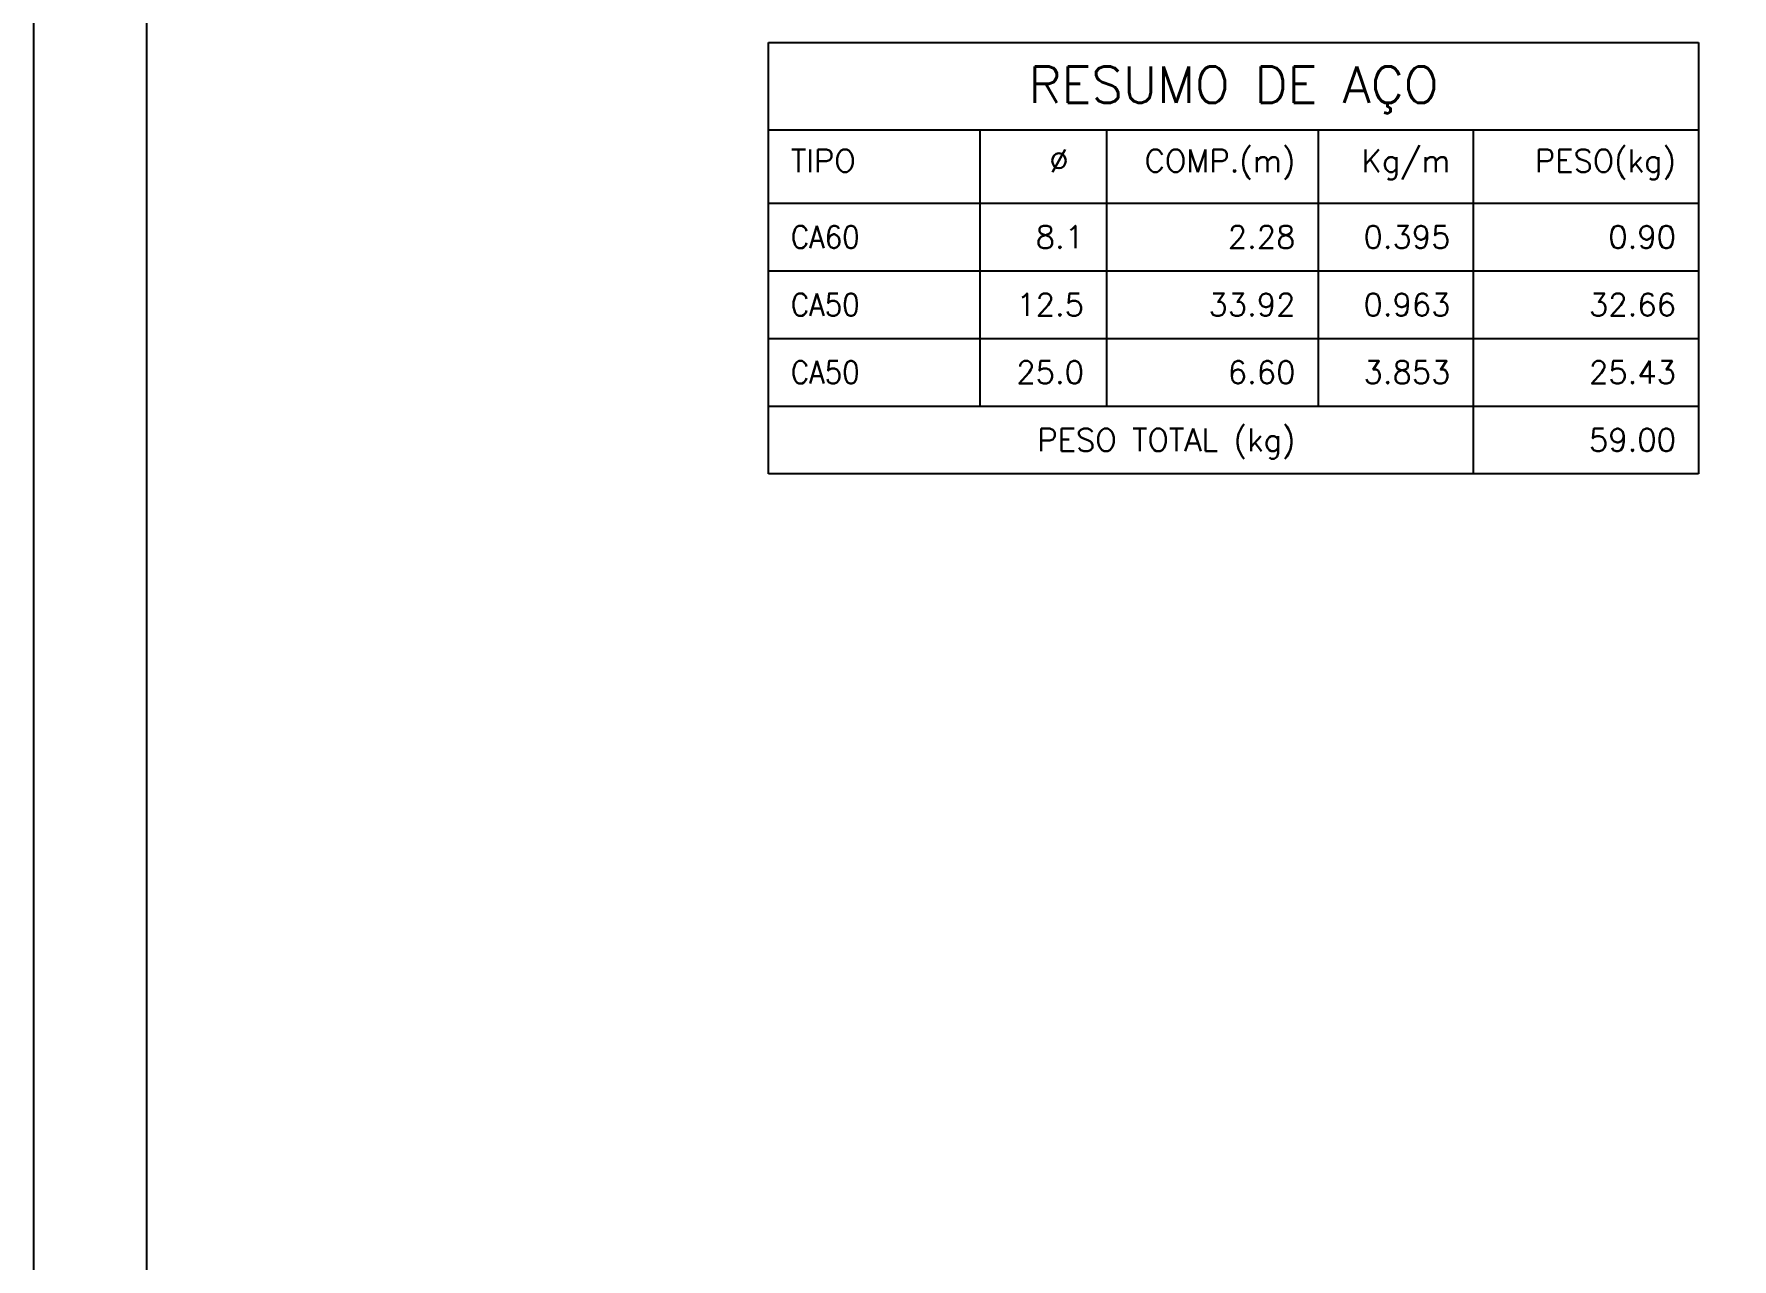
# Model space of a CAD drawing. Header units: centimetres. Extents: x 1658 to 14396, y 8294 to 11444.
# Drawn here: x 12168 to 13298, y 9109 to 9924 of the extents above; entities that cross this region are included whole.
import ezdxf
from ezdxf.enums import TextEntityAlignment as Align

# ---------------------------------------------------------------- set-up
doc = ezdxf.new("R2010")
doc.units = ezdxf.units.CM
doc.header["$LTSCALE"] = 50
doc.header["$MEASUREMENT"] = 0
for name, color, linetype in [('FORMATO-PRECON', 2, 'Continuous'), ('HACHURAS-PRECON', 1, 'Continuous'), ('ListaF', 3, 'Continuous')]:
    doc.layers.add(name, color=color, linetype=linetype)
doc.styles.get("Standard").update_dxf_attribs({"font": 'romans.shx'})

# ---------------------------------------------------------------- blocks, each defined once
blk = doc.blocks.new('A$C2E607E54')
at = {"layer": 'FORMATO-PRECON'}
blk.add_lwpolyline([(0, 4200), (2970, 4200), (2970, 0), (0, 0)], close=True, dxfattribs=at)
at = {"layer": 'FORMATO-PRECON', "color": 6}
blk.add_lwpolyline([(100, 3950), (2870, 3950), (2870, 100), (100, 100)], close=True, dxfattribs=at)

msp = doc.modelspace()

# ---------------------------------------------------------------- linework, layer by layer
at = {"layer": 'ListaF', "color": 2}
for p, q in [((12656.84, 9631.5), (12656.84, 9918.45)), ((12656.84, 9918.45), (13275.59, 9918.45)), ((13275.59, 9918.45), (13275.59, 9631.5)), ((12656.84, 9860.33), (13275.59, 9860.33)), ((12797.47, 9860.33), (12797.47, 9676.5)), ((12881.84, 9860.33), (12881.84, 9676.5)), ((13022.47, 9860.33), (13022.47, 9676.5)), ((13125.59, 9860.33), (13125.59, 9631.5)), ((12656.84, 9811.58), (13275.59, 9811.58)), ((12656.84, 9766.5), (13275.59, 9766.5)), ((12656.84, 9721.5), (13275.59, 9721.5)), ((12656.84, 9676.5), (13275.59, 9676.5)), ((13275.59, 9631.5), (12656.84, 9631.5))]:
    msp.add_line(p, q, dxfattribs=at)

# ---------------------------------------------------------------- block references
at = {"layer": 'HACHURAS-PRECON', "xscale": 0.7499999999999996, "yscale": 0.7499999999999996, "zscale": 0.7499999999999996}
msp.add_blockref('A$C2E607E54', (12168.36, 8293.94), dxfattribs=at)

# ---------------------------------------------------------------- texts
at = {"layer": 'ListaF', "color": 4}
msp.add_text('RESUMO DE AÇO', height=24.375, dxfattribs=at).set_placement((12966.22, 9890.33), align=Align.MIDDLE_CENTER)
at = {"layer": 'ListaF', "color": 2}
for s, p in [('COMP.(m)', (13007.47, 9839.7)), ('Kg/m', (13110.59, 9839.7)), ('PESO(kg)', (13260.59, 9839.7)), ('Ø ', (12866.84, 9839.7))]:
    msp.add_text(s, height=15, dxfattribs=at).set_placement(p, align=Align.MIDDLE_RIGHT)
msp.add_text('TIPO', height=15, dxfattribs=at).set_placement((12671.84, 9839.7), align=Align.MIDDLE_LEFT)
at = {"layer": 'ListaF', "color": 3, "width": 0.9}
for s, p in [('CA60', (12671.84, 9789)), ('CA50', (12671.84, 9744)), ('CA50', (12671.84, 9699))]:
    msp.add_text(s, height=15, dxfattribs=at).set_placement(p, align=Align.MIDDLE_LEFT)
at = {"layer": 'ListaF', "color": 3}
for s, p in [('8.1', (12866.84, 9789)), ('2.28', (13007.47, 9789)), ('0.395', (13110.59, 9789)), ('0.90', (13260.59, 9789)), ('12.5', (12866.84, 9744)), ('33.92', (13007.47, 9744)), ('0.963', (13110.59, 9744)), ('32.66', (13260.59, 9744)), ('25.0', (12866.84, 9699)), ('6.60', (13007.47, 9699)), ('3.853', (13110.59, 9699)), ('25.43', (13260.59, 9699)), ('PESO TOTAL (kg)', (13007.47, 9654)), ('59.00', (13260.59, 9654))]:
    msp.add_text(s, height=15, dxfattribs=at).set_placement(p, align=Align.MIDDLE_RIGHT)

doc.saveas('drawing.dxf')
